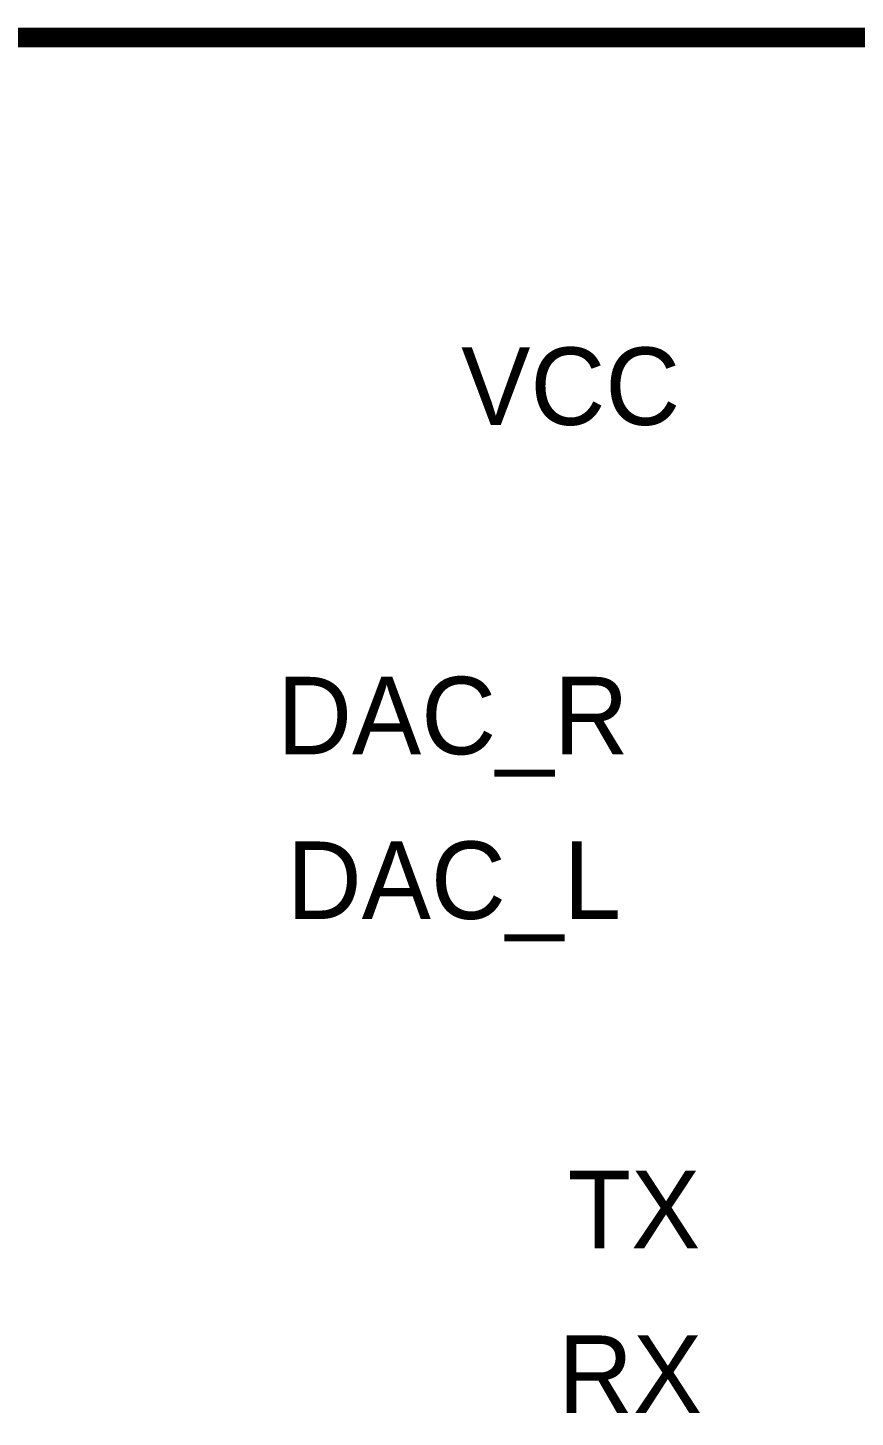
# Model space of a CAD drawing. Header units: inches. Extents: x 0 to 15, y 0 to 9.5.
# Drawn here: x 10.08 to 10.581, y 3.963 to 4.806 of the extents above; entities that cross this region are included whole.
import ezdxf

# ---------------------------------------------------------------- set-up
doc = ezdxf.new("R2010")
doc.units = ezdxf.units.IN
doc.header["$MEASUREMENT"] = 0
doc.layers.add('Sheet', color=255, linetype='Continuous')

msp = doc.modelspace()

# ---------------------------------------------------------------- linework, layer by layer
at = {"layer": 'Sheet'}
for points in [[(9.79933, 4.79994, 0.0118, 0.0118, 0), (10.59918, 4.79994, 0.0118, 0.0118, 0), (10.59918, 3.19971, 0.0118, 0.0118, 0), (9.79933, 3.19971, 0.0118, 0.0118, 0), (9.79933, 4.79994, 0.0118, 0.0118, 0)], [(9.79933, 4.79994, 0.0039, 0.0039, 0), (9.79933, 3.19971, 0.0039, 0.0039, 0), (10.59918, 3.19971, 0.0039, 0.0039, 0), (10.59918, 4.79994, 0.0039, 0.0039, 0), (9.79933, 4.79994, 0.0039, 0.0039, 0), (9.79933, 4.79994, 0.0039, 0.0039, 0)]]:
    msp.add_lwpolyline(points, format="xyseb", close=True, dxfattribs=at)

# ---------------------------------------------------------------- texts
for s, p in [('VCC', (10.3426, 4.56494)), ('DAC_R', (10.23101, 4.36518)), ('DAC_L', (10.23688, 4.26531)), ('TX', (10.4072, 4.06555)), ('RX', (10.40133, 3.96568))]:
    msp.add_text(s, height=0.047001, dxfattribs=at).set_placement(p)

doc.saveas('drawing.dxf')
